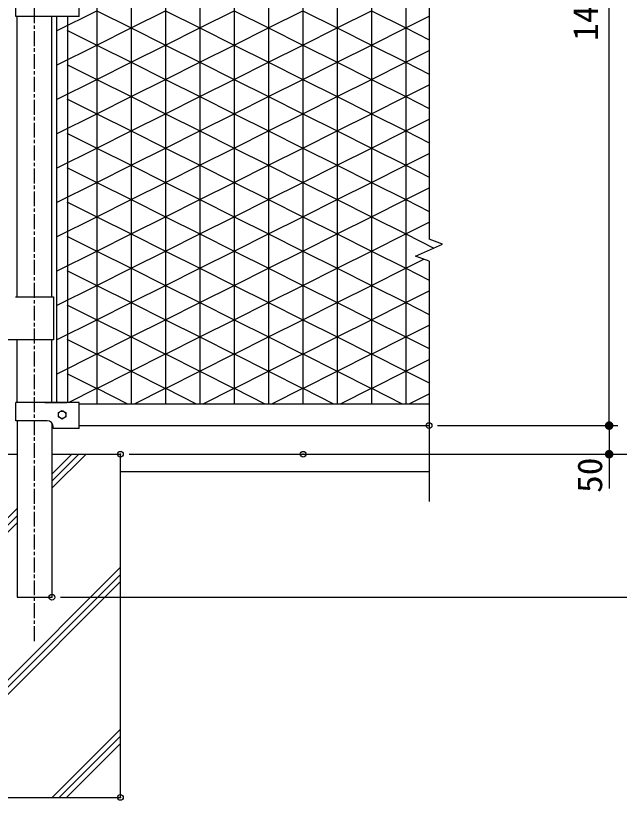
# Model space of a CAD drawing. Units: millimetres, scale not verified. Extents: x -4425 to 4425, y -3150 to 3150.
# Drawn here: x -2050 to -995, y -815 to 556 of the extents above; entities that cross this region are included whole.
import ezdxf
from ezdxf.enums import TextEntityAlignment as Align

# ---------------------------------------------------------------- set-up
doc = ezdxf.new("R2010")
doc.units = ezdxf.units.MM
doc.header["$LTSCALE"] = 20
doc.header["$PDMODE"] = 32
doc.header["$PDSIZE"] = 10
doc.linetypes.add('USER1', pattern=[2, 1.25, -0.25, 0.25, -0.25])
for name, color, linetype, lineweight in [('0-0_BUHIN', 7, 'Continuous', 25), ('0-2_KOUZOU', 7, 'Continuous', 25), ('0-3_SUNPOU', 1, 'Continuous', 25), ('0-4_HATCH', 4, 'Continuous', 25), ('0-5_0', 4, 'Continuous', 25), ('0-6_KISO', 7, 'Continuous', 25), ('0-C_AMI-HATCH', 6, 'Continuous', 25)]:
    doc.layers.add(name, color=color, linetype=linetype, lineweight=lineweight)
doc.layers.add('0-7_DEFPOINTS', color=7, linetype='Continuous')
doc.styles.add('ＭＳ ゴシック', font='')
doc.styles.get('ＭＳ ゴシック').set_extended_font_data('MS Gothic')

# ---------------------------------------------------------------- blocks, each defined once
blk = doc.blocks.new('X2')
at = {"layer": '0-5_0'}
for p, q in [((87989.6, 35797.9), (89182, 36990.3)), ((87989.6, 36047.9), (88932, 36990.3)), ((87989.6, 36297.9), (88682, 36990.3)), ((84384.6, 32692.9), (86779.6, 35087.9)), ((84384.6, 32442.9), (86779.6, 34837.9)), ((84384.6, 32192.9), (86779.6, 34587.9)), ((84384.6, 27036.1), (90384.6, 33036.1)), ((84384.6, 26786.1), (90384.6, 32786.1)), ((84384.6, 26536.1), (90384.6, 32536.1)), ((87995.7, 24990.3), (90384.6, 27379.2)), ((88245.7, 24990.3), (90384.6, 27129.2)), ((88495.7, 24990.3), (90384.6, 26879.2))]:
    blk.add_line(p, q, dxfattribs=at)
blk = doc.blocks.new('M1')
at = {"layer": '0-3_SUNPOU'}
blk.add_line((-5, 0), (-38.58, 0), dxfattribs=at)
for points in [[(0, 0), (-5, 0), (-4.96, 0.63)], [(0, 0), (-4.96, -0.63), (-5, 0)], [(0, 0), (-4.96, 0.63), (-4.84, 1.24)], [(0, 0), (-4.84, -1.24), (-4.96, -0.63)], [(0, 0), (-4.84, 1.24), (-4.65, 1.84)], [(0, 0), (-4.65, -1.84), (-4.84, -1.24)], [(0, 0), (-4.65, 1.84), (-4.38, 2.41)], [(0, 0), (-4.38, -2.41), (-4.65, -1.84)], [(0, 0), (-4.38, 2.41), (-4.05, 2.94)], [(0, 0), (-4.05, -2.94), (-4.38, -2.41)], [(0, 0), (-4.05, 2.94), (-3.64, 3.42)], [(0, 0), (-3.64, -3.42), (-4.05, -2.94)], [(0, 0), (-3.64, 3.42), (-3.19, 3.85)], [(0, 0), (-3.19, -3.85), (-3.64, -3.42)], [(0, 0), (-3.19, 3.85), (-2.68, 4.22)], [(0, 0), (-2.68, -4.22), (-3.19, -3.85)], [(0, 0), (-2.68, 4.22), (-2.13, 4.52)], [(0, 0), (-2.13, -4.52), (-2.68, -4.22)], [(0, 0), (-2.13, 4.52), (-1.55, 4.76)], [(0, 0), (-1.55, -4.76), (-2.13, -4.52)], [(0, 0), (-1.55, 4.76), (-0.94, 4.91)], [(0, 0), (-0.94, -4.91), (-1.55, -4.76)], [(0, 0), (-0.94, 4.91), (-0.31, 4.99)], [(0, 0), (-0.31, -4.99), (-0.94, -4.91)], [(0, 0), (-0.31, 4.99), (0.31, 4.99)], [(0, 0), (0.31, -4.99), (-0.31, -4.99)], [(0, 0), (0.31, 4.99), (0.94, 4.91)], [(0, 0), (0.94, 4.91), (1.55, 4.76)], [(0, 0), (1.55, 4.76), (2.13, 4.52)], [(0, 0), (2.13, 4.52), (2.68, 4.22)], [(0, 0), (2.68, 4.22), (3.19, 3.85)], [(0, 0), (3.19, 3.85), (3.64, 3.42)], [(0, 0), (3.64, 3.42), (4.05, 2.94)], [(0, 0), (4.05, 2.94), (4.38, 2.41)], [(0, 0), (4.38, 2.41), (4.65, 1.84)], [(0, 0), (4.65, 1.84), (4.84, 1.24)], [(0, 0), (4.84, 1.24), (4.96, 0.63)], [(0, 0), (4.96, 0.63), (5, 0)], [(0, 0), (0.94, -4.91), (0.31, -4.99)], [(0, 0), (1.55, -4.76), (0.94, -4.91)], [(0, 0), (2.13, -4.52), (1.55, -4.76)], [(0, 0), (2.68, -4.22), (2.13, -4.52)], [(0, 0), (3.19, -3.85), (2.68, -4.22)], [(0, 0), (3.64, -3.42), (3.19, -3.85)], [(0, 0), (4.05, -2.94), (3.64, -3.42)], [(0, 0), (4.38, -2.41), (4.05, -2.94)], [(0, 0), (4.65, -1.84), (4.38, -2.41)], [(0, 0), (4.84, -1.24), (4.65, -1.84)], [(0, 0), (4.96, -0.63), (4.84, -1.24)], [(0, 0), (5, 0), (4.96, -0.63)]]:
    blk.add_solid(points, dxfattribs=at)

msp = doc.modelspace()

# ---------------------------------------------------------------- linework, layer by layer
at = {"layer": '0-0_BUHIN'}
for p, q in [((-2050.47, 64.8), (-1983.87, 64.8)), ((-1983.87, 64.8), (-1983.87, -10.2)), ((-1983.87, -10.2), (-2063.77, -10.2))]:
    msp.add_line(p, q, dxfattribs=at)
at = {"layer": '0-2_KOUZOU', "color": 1, "linetype": 'USER1'}
for p in [(-2017.17, -536.74), (-2017.17, -535.7)]:
    msp.add_line(p, (-2017.17, 1374.79), dxfattribs=at)
at = {"layer": '0-2_KOUZOU'}
for p, q in [((-1327.78, 989.05), (-1327.78, 165.72)), ((-2049.92, 554.8), (-2049.92, 574.8)), ((-1939.18, 554.8), (-1939.18, 574.8)), ((-1939.18, 554.8), (-2049.92, 554.8)), ((-2047.42, 64.8), (-2047.42, 554.8)), ((-1986.92, 64.8), (-1986.92, 554.8)), ((-1978.67, 554.8), (-1978.67, -119.7)), ((-1959.67, 554.8), (-1959.67, -119.7)), ((-1304.29, 157.17), (-1327.78, 165.72)), ((-1351.27, 136.06), (-1304.29, 157.17)), ((-1327.78, 127.51), (-1351.27, 136.06)), ((-1327.78, 127.51), (-1327.78, -292.79)), ((-2047.42, -119.7), (-2047.42, -10.2)), ((-1986.92, -119.7), (-1986.92, -10.2)), ((-1939.18, -119.7), (-2049.92, -119.7)), ((-2049.92, -151.7), (-2049.92, -119.7)), ((-1999.16, -119.7), (-1960.86, -119.7)), ((-1939.17, -165.2), (-1939.17, -119.7)), ((-1939.17, -122.2), (-1327.78, -122.2)), ((-1975.67, -137.45), (-1969.17, -133.7)), ((-1969.17, -133.7), (-1962.67, -137.45)), ((-1975.67, -144.95), (-1975.67, -137.45)), ((-1969.17, -148.71), (-1975.67, -144.95)), ((-1962.67, -144.95), (-1969.17, -148.71)), ((-1962.67, -137.45), (-1962.67, -144.95)), ((-1994.92, -151.7), (-2049.92, -151.7)), ((-2047.42, -151.7), (-2047.42, -460.2)), ((-1986.92, -155.7), (-1986.92, -460.2)), ((-1984.92, -165.2), (-1984.92, -161.7)), ((-1939.17, -160.2), (-1327.78, -160.2)), ((-1939.17, -165.2), (-1984.92, -165.2)), ((-2047.42, -460.2), (-1986.92, -460.2)), ((-2042.17, -460.2), (-1992.17, -460.2))]:
    msp.add_line(p, q, dxfattribs=at)
msp.add_circle((-1969.17, -141.2), 6.5, dxfattribs=at)
msp.add_arc((-1994.92, -161.7), 10, 0, 90, dxfattribs=at)
at = {"layer": '0-3_SUNPOU'}
for p, q in [((-1013.11, -130.2), (-1013.11, 1259.8)), ((-1013.11, -130.2), (-1013.11, -100.2)), ((-1312.78, -160.2), (-998.11, -160.2)), ((-1312.78, -160.2), (-998.11, -160.2)), ((-1013.11, -160.2), (-1013.11, -210.2)), ((-1852.17, -210.2), (-998.11, -210.2)), ((-1532.78, -210.2), (-878.11, -210.2)), ((-1532.78, -210.2), (-878.11, -210.2)), ((-1013.11, -240.2), (-1013.11, -270.2)), ((-1971.92, -460.2), (-878.11, -460.2)), ((-1971.92, -460.2), (-758.11, -460.2))]:
    msp.add_line(p, q, dxfattribs=at)
at = {"layer": '0-6_KISO'}
for p, q in [((-2167.17, -210.2), (-2047.42, -210.2)), ((-1986.92, -210.2), (-1867.17, -210.2)), ((-1867.17, -810.2), (-1867.17, -210.2)), ((-1867.17, -240.2), (-1327.78, -240.2)), ((-2167.17, -810.2), (-1867.17, -810.2))]:
    msp.add_line(p, q, dxfattribs=at)
at = {"layer": '0-7_DEFPOINTS'}
for p in [(-1327.78, -160.2), (-1867.17, -210.2), (-1547.78, -210.2), (-1013.11, -210.2), (-1986.92, -460.2), (-1867.17, -810.2)]:
    msp.add_point(p, dxfattribs=at)
at = {"layer": '0-C_AMI-HATCH'}
for p, q in [((-1908.64, 1251.8), (-1908.64, -122.2)), ((-1848.64, 1251.8), (-1848.64, -122.2)), ((-1788.64, 1251.8), (-1788.64, -122.2)), ((-1728.64, 1251.8), (-1728.64, -122.2)), ((-1668.64, 1251.8), (-1668.64, -122.2)), ((-1608.64, 1251.8), (-1608.64, -122.2)), ((-1548.64, 1251.8), (-1548.64, -122.2)), ((-1488.64, 1251.8), (-1488.64, -122.2)), ((-1428.64, 1251.8), (-1428.64, -122.2)), ((-1368.64, 1251.8), (-1368.64, -122.2)), ((-1978.67, 529.8), (-1908.66, 564.97)), ((-1908.66, 564.97), (-1848.64, 534.82)), ((-1848.68, 534.82), (-1788.66, 564.97)), ((-1788.66, 564.97), (-1728.64, 534.82)), ((-1728.68, 534.82), (-1668.66, 564.97)), ((-1668.66, 564.97), (-1608.64, 534.82)), ((-1608.68, 534.82), (-1548.66, 564.97)), ((-1548.66, 564.97), (-1488.64, 534.82)), ((-1488.68, 534.82), (-1428.66, 564.97)), ((-1428.66, 564.97), (-1368.64, 534.82)), ((-1368.68, 534.82), (-1327.78, 555.36)), ((-1960.68, 530.8), (-1908.66, 504.67)), ((-1908.66, 504.67), (-1848.64, 534.82)), ((-1848.68, 534.82), (-1788.66, 504.67)), ((-1788.66, 504.67), (-1728.64, 534.82)), ((-1728.68, 534.82), (-1668.66, 504.67)), ((-1668.66, 504.67), (-1608.64, 534.82)), ((-1608.68, 534.82), (-1548.66, 504.67)), ((-1548.66, 504.67), (-1488.64, 534.82)), ((-1488.68, 534.82), (-1428.66, 504.67)), ((-1428.66, 504.67), (-1368.64, 534.82)), ((-1368.68, 534.82), (-1327.78, 514.28)), ((-1978.67, 469.8), (-1908.66, 504.97)), ((-1908.66, 504.97), (-1848.64, 474.82)), ((-1848.68, 474.82), (-1788.66, 504.97)), ((-1788.66, 504.97), (-1728.64, 474.82)), ((-1728.68, 474.82), (-1668.66, 504.97)), ((-1668.66, 504.97), (-1608.64, 474.82)), ((-1608.68, 474.82), (-1548.66, 504.97)), ((-1548.66, 504.97), (-1488.64, 474.82)), ((-1488.68, 474.82), (-1428.66, 504.97)), ((-1428.66, 504.97), (-1368.64, 474.82)), ((-1368.68, 474.82), (-1327.78, 495.36)), ((-1960.68, 470.8), (-1908.66, 444.67)), ((-1908.66, 444.67), (-1848.64, 474.82)), ((-1848.68, 474.82), (-1788.66, 444.67)), ((-1788.66, 444.67), (-1728.64, 474.82)), ((-1728.68, 474.82), (-1668.66, 444.67)), ((-1668.66, 444.67), (-1608.64, 474.82)), ((-1608.68, 474.82), (-1548.66, 444.67)), ((-1548.66, 444.67), (-1488.64, 474.82)), ((-1488.68, 474.82), (-1428.66, 444.67)), ((-1428.66, 444.67), (-1368.64, 474.82)), ((-1368.68, 474.82), (-1327.78, 454.28)), ((-1978.67, 409.8), (-1908.66, 444.97)), ((-1908.66, 444.97), (-1848.64, 414.82)), ((-1848.68, 414.82), (-1788.66, 444.97)), ((-1788.66, 444.97), (-1728.64, 414.82)), ((-1728.68, 414.82), (-1668.66, 444.97)), ((-1668.66, 444.97), (-1608.64, 414.82)), ((-1608.68, 414.82), (-1548.66, 444.97)), ((-1548.66, 444.97), (-1488.64, 414.82)), ((-1488.68, 414.82), (-1428.66, 444.97)), ((-1428.66, 444.97), (-1368.64, 414.82)), ((-1368.68, 414.82), (-1327.78, 435.36)), ((-1908.66, 384.67), (-1848.64, 414.82)), ((-1848.68, 414.82), (-1788.66, 384.67)), ((-1788.66, 384.67), (-1728.64, 414.82)), ((-1728.68, 414.82), (-1668.66, 384.67)), ((-1668.66, 384.67), (-1608.64, 414.82)), ((-1608.68, 414.82), (-1548.66, 384.67)), ((-1548.66, 384.67), (-1488.64, 414.82)), ((-1488.68, 414.82), (-1428.66, 384.67)), ((-1428.66, 384.67), (-1368.64, 414.82)), ((-1368.68, 414.82), (-1327.78, 394.28)), ((-1960.68, 410.8), (-1908.66, 384.67)), ((-1978.67, 349.8), (-1908.66, 384.97)), ((-1908.66, 384.97), (-1848.64, 354.82)), ((-1848.68, 354.82), (-1788.66, 384.97)), ((-1788.66, 384.97), (-1728.64, 354.82)), ((-1728.68, 354.82), (-1668.66, 384.97)), ((-1668.66, 384.97), (-1608.64, 354.82)), ((-1608.68, 354.82), (-1548.66, 384.97)), ((-1548.66, 384.97), (-1488.64, 354.82)), ((-1488.68, 354.82), (-1428.66, 384.97)), ((-1428.66, 384.97), (-1368.64, 354.82)), ((-1368.68, 354.82), (-1327.78, 375.36)), ((-1960.68, 350.8), (-1908.66, 324.67)), ((-1908.66, 324.67), (-1848.64, 354.82)), ((-1848.68, 354.82), (-1788.66, 324.67)), ((-1788.66, 324.67), (-1728.64, 354.82)), ((-1728.68, 354.82), (-1668.66, 324.67)), ((-1668.66, 324.67), (-1608.64, 354.82)), ((-1608.68, 354.82), (-1548.66, 324.67)), ((-1548.66, 324.67), (-1488.64, 354.82)), ((-1488.68, 354.82), (-1428.66, 324.67)), ((-1428.66, 324.67), (-1368.64, 354.82)), ((-1368.68, 354.82), (-1327.78, 334.28)), ((-1978.67, 289.8), (-1908.66, 324.97)), ((-1908.66, 324.97), (-1848.64, 294.82)), ((-1848.68, 294.82), (-1788.66, 324.97)), ((-1788.66, 324.97), (-1728.64, 294.82)), ((-1608.68, 294.82), (-1548.66, 324.97)), ((-1548.66, 324.97), (-1488.64, 294.82)), ((-1488.68, 294.82), (-1428.66, 324.97)), ((-1428.66, 324.97), (-1368.64, 294.82)), ((-1368.68, 294.82), (-1327.37, 315.57)), ((-1960.68, 290.8), (-1908.66, 264.67)), ((-1908.66, 264.67), (-1848.64, 294.82)), ((-1848.68, 294.82), (-1788.66, 264.67)), ((-1788.66, 264.67), (-1728.64, 294.82)), ((-1728.68, 294.82), (-1668.66, 264.67)), ((-1668.66, 264.67), (-1608.64, 294.82)), ((-1608.68, 294.82), (-1548.66, 264.67)), ((-1548.66, 264.67), (-1488.64, 294.82)), ((-1488.68, 294.82), (-1428.66, 264.67)), ((-1428.66, 264.67), (-1368.64, 294.82)), ((-1368.68, 294.82), (-1327.78, 274.28)), ((-1978.67, 229.8), (-1908.66, 264.97)), ((-1908.66, 264.97), (-1848.64, 234.82)), ((-1848.68, 234.82), (-1788.66, 264.97)), ((-1788.66, 264.97), (-1728.64, 234.82)), ((-1728.68, 234.82), (-1668.66, 264.97)), ((-1668.66, 264.97), (-1608.64, 234.82)), ((-1608.68, 234.82), (-1548.66, 264.97)), ((-1548.66, 264.97), (-1488.64, 234.82)), ((-1488.68, 234.82), (-1428.66, 264.97)), ((-1428.66, 264.97), (-1368.64, 234.82)), ((-1368.68, 234.82), (-1327.78, 255.36)), ((-1908.66, 204.67), (-1848.64, 234.82)), ((-1848.68, 234.82), (-1788.66, 204.67)), ((-1788.66, 204.67), (-1728.64, 234.82)), ((-1728.68, 234.82), (-1668.66, 204.67)), ((-1668.66, 204.67), (-1608.64, 234.82)), ((-1608.68, 234.82), (-1548.66, 204.67)), ((-1548.66, 204.67), (-1488.64, 234.82)), ((-1488.68, 234.82), (-1428.66, 204.67)), ((-1428.66, 204.67), (-1368.64, 234.82)), ((-1368.68, 234.82), (-1327.78, 214.28)), ((-1960.68, 230.8), (-1908.66, 204.67)), ((-1978.67, 169.8), (-1908.66, 204.97)), ((-1908.66, 204.97), (-1848.64, 174.82)), ((-1848.68, 174.82), (-1788.66, 204.97)), ((-1788.66, 204.97), (-1728.64, 174.82)), ((-1728.68, 174.82), (-1668.66, 204.97)), ((-1668.66, 204.97), (-1608.64, 174.82)), ((-1608.68, 174.82), (-1548.66, 204.97)), ((-1548.66, 204.97), (-1488.64, 174.82)), ((-1488.68, 174.82), (-1428.66, 204.97)), ((-1428.66, 204.97), (-1368.64, 174.82)), ((-1368.68, 174.82), (-1327.78, 195.36)), ((-1960.68, 170.8), (-1908.66, 144.67)), ((-1908.66, 144.67), (-1848.64, 174.82)), ((-1848.68, 174.82), (-1788.66, 144.67)), ((-1788.66, 144.67), (-1728.64, 174.82)), ((-1728.68, 174.82), (-1668.66, 144.67)), ((-1668.66, 144.67), (-1608.64, 174.82)), ((-1608.68, 174.82), (-1548.66, 144.67)), ((-1548.66, 144.67), (-1488.64, 174.82)), ((-1488.68, 174.82), (-1428.66, 144.67)), ((-1428.66, 144.67), (-1368.64, 174.82)), ((-1368.68, 174.82), (-1319.73, 150.23)), ((-1978.67, 109.8), (-1908.66, 144.97)), ((-1908.66, 144.97), (-1848.64, 114.82)), ((-1848.68, 114.82), (-1788.66, 144.97)), ((-1788.66, 144.97), (-1728.64, 114.82)), ((-1728.68, 114.82), (-1668.66, 144.97)), ((-1668.66, 144.97), (-1608.64, 114.82)), ((-1608.68, 114.82), (-1548.66, 144.97)), ((-1548.66, 144.97), (-1488.64, 114.82)), ((-1488.68, 114.82), (-1428.66, 144.97)), ((-1428.66, 144.97), (-1368.64, 114.82)), ((-1368.68, 114.82), (-1336.84, 130.81)), ((-1960.68, 110.8), (-1908.66, 84.67)), ((-1908.66, 84.67), (-1848.64, 114.82)), ((-1848.68, 114.82), (-1788.66, 84.67)), ((-1788.66, 84.67), (-1728.64, 114.82)), ((-1728.68, 114.82), (-1668.66, 84.67)), ((-1668.66, 84.67), (-1608.64, 114.82)), ((-1608.68, 114.82), (-1548.66, 84.67)), ((-1548.66, 84.67), (-1488.64, 114.82)), ((-1488.68, 114.82), (-1428.66, 84.67)), ((-1428.66, 84.67), (-1368.64, 114.82)), ((-1368.68, 114.82), (-1327.78, 94.28)), ((-1978.67, 49.8), (-1908.66, 84.97)), ((-1908.66, 84.97), (-1848.64, 54.82)), ((-1848.68, 54.82), (-1788.66, 84.97)), ((-1788.66, 84.97), (-1728.64, 54.82)), ((-1728.68, 54.82), (-1668.66, 84.97)), ((-1668.66, 84.97), (-1608.64, 54.82)), ((-1608.68, 54.82), (-1548.66, 84.97)), ((-1548.66, 84.97), (-1488.64, 54.82)), ((-1488.68, 54.82), (-1428.66, 84.97)), ((-1428.66, 84.97), (-1368.64, 54.82)), ((-1368.68, 54.82), (-1327.78, 75.36)), ((-1960.68, 50.8), (-1908.66, 24.67)), ((-1908.66, 24.67), (-1848.64, 54.82)), ((-1848.68, 54.82), (-1788.66, 24.67)), ((-1788.66, 24.67), (-1728.64, 54.82)), ((-1728.68, 54.82), (-1668.66, 24.67)), ((-1668.66, 24.67), (-1608.64, 54.82)), ((-1608.68, 54.82), (-1548.66, 24.67)), ((-1548.66, 24.67), (-1488.64, 54.82)), ((-1488.68, 54.82), (-1428.66, 24.67)), ((-1428.66, 24.67), (-1368.64, 54.82)), ((-1368.68, 54.82), (-1327.78, 34.28)), ((-1978.67, -10.2), (-1908.66, 24.97)), ((-1908.66, 24.97), (-1848.64, -5.18)), ((-1848.68, -5.18), (-1788.66, 24.97)), ((-1788.66, 24.97), (-1728.64, -5.18)), ((-1728.68, -5.18), (-1668.66, 24.97)), ((-1668.66, 24.97), (-1608.64, -5.18)), ((-1608.68, -5.18), (-1548.66, 24.97)), ((-1548.66, 24.97), (-1488.64, -5.18)), ((-1488.68, -5.18), (-1428.66, 24.97)), ((-1428.66, 24.97), (-1368.64, -5.18)), ((-1368.68, -5.18), (-1327.78, 15.36)), ((-1960.68, -9.2), (-1908.66, -35.33)), ((-1908.66, -35.33), (-1848.64, -5.18)), ((-1848.68, -5.18), (-1788.66, -35.33)), ((-1788.66, -35.33), (-1728.64, -5.18)), ((-1728.68, -5.18), (-1668.66, -35.33)), ((-1668.66, -35.33), (-1608.64, -5.18)), ((-1608.68, -5.18), (-1548.66, -35.33)), ((-1548.66, -35.33), (-1488.64, -5.18)), ((-1488.68, -5.18), (-1428.66, -35.33)), ((-1428.66, -35.33), (-1368.64, -5.18)), ((-1368.68, -5.18), (-1327.78, -25.72)), ((-1978.67, -70.2), (-1908.66, -35.03)), ((-1908.66, -35.03), (-1848.64, -65.18)), ((-1848.68, -65.18), (-1788.66, -35.03)), ((-1788.66, -35.03), (-1728.64, -65.18)), ((-1728.68, -65.18), (-1668.66, -35.03)), ((-1668.66, -35.03), (-1608.64, -65.18)), ((-1608.68, -65.18), (-1548.66, -35.03)), ((-1548.66, -35.03), (-1488.64, -65.18)), ((-1488.68, -65.18), (-1428.66, -35.03)), ((-1428.66, -35.03), (-1368.64, -65.18)), ((-1368.68, -65.18), (-1327.78, -44.64)), ((-1908.66, -95.33), (-1848.64, -65.18)), ((-1848.68, -65.18), (-1788.66, -95.33)), ((-1788.66, -95.33), (-1728.64, -65.18)), ((-1728.68, -65.18), (-1668.66, -95.33)), ((-1668.66, -95.33), (-1608.64, -65.18)), ((-1608.68, -65.18), (-1548.66, -95.33)), ((-1548.66, -95.33), (-1488.64, -65.18)), ((-1488.68, -65.18), (-1428.66, -95.33)), ((-1428.66, -95.33), (-1368.64, -65.18)), ((-1368.68, -65.18), (-1327.78, -85.72)), ((-1960.68, -69.2), (-1908.66, -95.33)), ((-1957.77, -119.7), (-1908.66, -95.03)), ((-1908.66, -95.03), (-1854.58, -122.2)), ((-1842.75, -122.2), (-1788.66, -95.03)), ((-1788.66, -95.03), (-1734.58, -122.2)), ((-1722.75, -122.2), (-1668.66, -95.03)), ((-1668.66, -95.03), (-1614.58, -122.2)), ((-1602.75, -122.2), (-1548.66, -95.03)), ((-1548.66, -95.03), (-1494.58, -122.2)), ((-1482.75, -122.2), (-1428.66, -95.03)), ((-1428.66, -95.03), (-1374.58, -122.2)), ((-1362.75, -122.2), (-1327.78, -104.64))]:
    msp.add_line(p, q, dxfattribs=at)
msp.add_lwpolyline([(-1728.68, 294.82), (-1668.66, 324.97), (-1608.64, 294.82)], dxfattribs=at)

# ---------------------------------------------------------------- block references
at = {"layer": '0-3_SUNPOU', "xscale": 1.5, "yscale": 1.5}
for p, rotation in [((-1013.11, -160.2), 270), ((-1013.11, -160.2), 270), ((-1013.11, -210.2), 90)]:
    msp.add_blockref('M1', p, dxfattribs=dict(at, rotation=rotation))
at = {"layer": '0-4_HATCH', "xscale": 0.05, "yscale": 0.05}
msp.add_blockref('X2', (-6386.4, -2059.72), dxfattribs=at)

# ---------------------------------------------------------------- texts
at = {"layer": '0-3_SUNPOU', "color": 3, "style": 'ＭＳ ゴシック', "width": 1.05}
for s, p in [('1450', (-1019.78, 512.3)), ('50', (-1012.28, -277.93))]:
    msp.add_text(s, height=43.3, rotation=90, dxfattribs=at).set_placement(p, align=Align.BOTTOM_LEFT)

doc.saveas('drawing.dxf')
